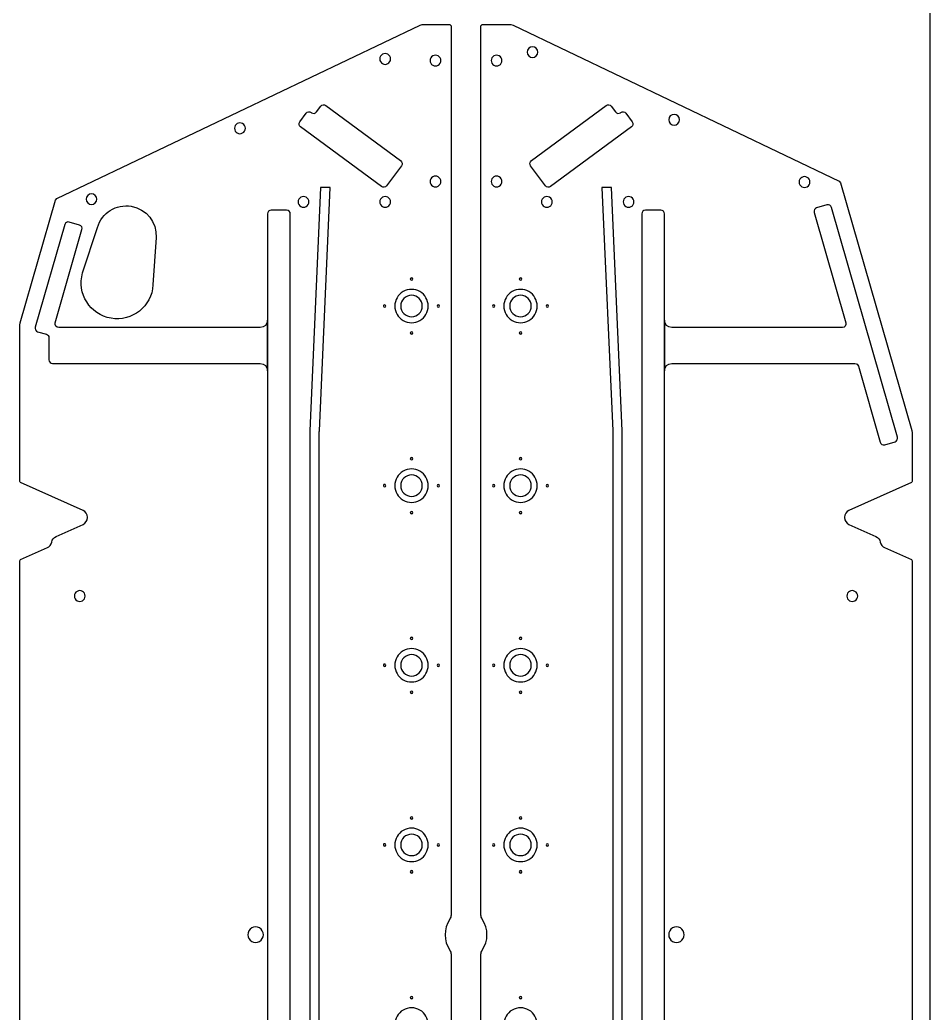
# Model space of a CAD drawing. Extents: x 150 to 6088, y 37 to 2750.
# Drawn here: x 3740 to 4500, y 910 to 1739 of the extents above; entities that cross this region are included whole.
import ezdxf

# ---------------------------------------------------------------- set-up
doc = ezdxf.new("R2010")
doc.units = 0
doc.layers.add('00_Layout', color=7, linetype='CONTINUOUS')

msp = doc.modelspace()

# ---------------------------------------------------------------- linework, layer by layer
at = {"layer": '00_Layout', "color": 7}
for p, q in [((4499.990216, 200.007103), (4499.990216, 2699.994092)), ((3770.892738, 1589.762437), (4074.088704, 1734.573872)), ((4074.088704, 1734.573872), (4075.991054, 1735.005142)), ((4075.991054, 1735.005142), (4098.991233, 1735.005142)), ((4098.991233, 1735.005142), (4099.991356, 1734.005019)), ((4099.991356, 1734.005019), (4099.991356, 991.315501)), ((4124.989664, 1734.005019), (4125.989787, 1735.005142)), ((4124.989664, 991.315501), (4124.989664, 1734.005019)), ((4125.989787, 1735.005142), (4149.990089, 1735.005142)), ((4149.990089, 1735.005142), (4151.892439, 1734.571226)), ((4151.892439, 1734.571226), (4424.087243, 1604.179551)), ((4172.489942, 1712.076982), (4172.489942, 1712.076982)), ((4049.490445, 1706.345696), (4049.490445, 1706.345696)), ((4091.490312, 1705.004023), (4091.490312, 1705.004023)), ((4142.490226, 1705.004023), (4142.490226, 1705.004023)), ((3995.523764, 1667.501719), (4057.893329, 1621.437623)), ((4167.087162, 1621.437649), (4229.456727, 1667.501719)), ((3973.705476, 1653.842026), (3978.992369, 1661.001371)), ((3983.257443, 1661.642217), (3983.487895, 1661.47246)), ((3987.752969, 1662.114629), (3991.258426, 1666.85955)), ((4233.721801, 1666.859577), (4237.227787, 1662.115238)), ((4241.493125, 1661.473863), (4241.723048, 1661.643778)), ((4245.988387, 1661.002932), (4251.275279, 1653.843613)), ((4290.722981, 1655.607587), (4290.722981, 1655.607587)), ((3928.241163, 1648.435621), (3928.241163, 1648.435621)), ((4041.852205, 1599.718606), (3974.346296, 1649.576819)), ((4250.63446, 1649.577587), (4183.128286, 1599.718606)), ((4058.534148, 1617.171094), (4046.117279, 1600.359426)), ((4178.862947, 1600.359452), (4166.446343, 1617.171094)), ((4091.490312, 1604.004238), (4091.490312, 1604.004238)), ((4142.490226, 1604.004238), (4142.490226, 1604.004238)), ((4399.623921, 1603.595141), (4399.623921, 1603.595141)), ((4424.087243, 1604.179551), (4425.267282, 1602.7852)), ((4425.267282, 1602.7852), (4484.713736, 1395.966149)), ((3991.057343, 1599.004312), (3982.029779, 1395.892251)), ((3990.030232, 1395.89241), (3999.058325, 1599.004312)), ((3999.058325, 1599.004312), (3991.057343, 1599.004312)), ((4233.923148, 1599.004312), (4225.922166, 1599.004312)), ((4225.922166, 1599.004312), (4234.949994, 1395.89241)), ((4242.950447, 1395.892251), (4233.923148, 1599.004312)), ((3740.267284, 1485.96662), (3769.715345, 1588.370731)), ((3769.715345, 1588.370731), (3770.892738, 1589.762437)), ((3804.323034, 1589.250892), (3804.323034, 1589.250892)), ((3981.290535, 1587.004267), (3981.290535, 1587.004267)), ((4049.490445, 1587.004267), (4049.490445, 1587.004267)), ((4184.490093, 1587.004267), (4184.490093, 1587.004267)), ((4252.690003, 1587.004267), (4252.690003, 1587.004267)), ((4413.82302, 1584.497689), (4405.22117, 1582.025851)), ((3946.790001, 1576.954144), (3946.790001, 1488.207636)), ((3962.740373, 1580.00428), (3949.839847, 1580.00428)), ((3965.789954, 373.057191), (3965.789954, 1576.954144)), ((4259.190537, 1576.954144), (4259.190537, 373.057165)), ((4275.140379, 1580.00428), (4262.239853, 1580.00428)), ((4278.190489, 1488.207636), (4278.190489, 1576.954144)), ((4403.13176, 1578.252452), (4429.648508, 1485.998794)), ((4472.761475, 1390.489524), (4417.596234, 1582.409523)), ((3777.398828, 1568.052522), (3752.761146, 1482.372925)), ((3789.773628, 1567.666839), (3781.172307, 1570.140476)), ((3769.463991, 1485.998635), (3791.862773, 1563.893334)), ((3792.350135, 1527.638643), (3804.78817, 1565.601136)), ((3853.770906, 1557.226113), (3851.129841, 1517.58717)), ((4067.990336, 1522.504415), (4067.990336, 1522.504415)), ((4158.990136, 1522.504415), (4158.990136, 1522.504415)), ((4045.490483, 1500.004456), (4045.490483, 1500.004456)), ((4075.99026, 1500.004456), (4075.99026, 1500.004456)), ((4075.99026, 1500.004456), (4075.99026, 1500.004456)), ((4080.940339, 1500.004456), (4080.940339, 1500.004456)), ((4090.490189, 1500.004456), (4090.490189, 1500.004456)), ((4136.490018, 1500.004456), (4136.490018, 1500.004456)), ((4166.99006, 1500.004456), (4166.99006, 1500.004456)), ((4166.99006, 1500.004456), (4166.99006, 1500.004456)), ((4171.940139, 1500.004456), (4171.940139, 1500.004456)), ((4181.489989, 1500.004456), (4181.489989, 1500.004456)), ((3739.992117, 1484.003416), (3740.267284, 1485.96662)), ((3946.790001, 1488.207636), (3946.790001, 1445.906145)), ((3946.790266, 1445.906119), (3946.790266, 1488.20679)), ((4278.190225, 1488.20716), (4278.190225, 1445.906463)), ((4278.190489, 1445.906145), (4278.190489, 1488.207636)), ((3739.992117, 1353.548136), (3739.992117, 1484.003416)), ((3754.848969, 1478.59807), (3762.086894, 1476.517709)), ((3940.691104, 1482.106173), (3772.395303, 1482.106173)), ((3940.69084, 1482.106173), (3940.691104, 1482.106173)), ((4067.990336, 1477.504523), (4067.990336, 1477.504523)), ((4158.990136, 1477.504523), (4158.990136, 1477.504523)), ((4426.716931, 1482.106517), (4284.289387, 1482.106517)), ((3764.293779, 1473.586343), (3764.293779, 1455.057057)), ((3767.344418, 1452.006392), (3940.691104, 1452.006392)), ((4284.289387, 1452.007079), (4437.122442, 1452.007079)), ((3946.790001, 1445.906145), (3946.790001, 504.105296)), ((4278.190489, 504.105296), (4278.190489, 1445.906145)), ((4440.054019, 1449.798739), (4458.296736, 1386.332453)), ((3981.990621, 1394.116451), (3981.990621, 555.894857)), ((3989.99081, 555.894884), (3989.99081, 1394.116478)), ((4234.989681, 1394.116478), (4234.989681, 555.894857)), ((4234.989681, 1394.116478), (4234.989681, 1394.116478)), ((4242.98987, 555.894831), (4242.98987, 1394.116451)), ((4484.713736, 1395.966149), (4484.988902, 1394.005591)), ((4484.988902, 1394.005591), (4484.988902, 1353.548136)), ((4462.070215, 1384.24299), (4470.6718, 1386.716098)), ((4067.990336, 1372.50475), (4067.990336, 1372.50475)), ((4158.990136, 1372.50475), (4158.990136, 1372.50475)), ((3792.784315, 1329.394296), (3740.585047, 1352.634955)), ((4484.395973, 1352.634955), (4432.196705, 1329.394296)), ((4045.490483, 1350.004791), (4045.490483, 1350.004791)), ((4075.99026, 1350.004791), (4075.99026, 1350.004791)), ((4075.99026, 1350.004791), (4075.99026, 1350.004791)), ((4080.940339, 1350.004791), (4080.940339, 1350.004791)), ((4090.490189, 1350.004791), (4090.490189, 1350.004791)), ((4136.490018, 1350.004791), (4136.490018, 1350.004791)), ((4166.99006, 1350.004791), (4166.99006, 1350.004791)), ((4166.99006, 1350.004791), (4166.99006, 1350.004791)), ((4171.940139, 1350.004791), (4171.940139, 1350.004791)), ((4181.489989, 1350.004791), (4181.489989, 1350.004791)), ((4067.990336, 1327.504832), (4067.990336, 1327.504832)), ((4158.990136, 1327.504832), (4158.990136, 1327.504832)), ((3796.491649, 1323.359561), (3796.491649, 1323.684627)), ((4428.489371, 1323.684627), (4428.489371, 1323.359561)), ((3770.199796, 1307.59527), (3792.784315, 1317.649891)), ((4432.196705, 1317.649891), (4454.781224, 1307.59527)), ((3740.585047, 1288.284009), (3762.955784, 1298.244942)), ((4462.024971, 1298.244942), (4484.395973, 1288.284009)), ((3739.992117, 662.640507), (3739.992117, 1287.370829)), ((4484.988902, 1287.370829), (4484.988902, 662.641009)), ((3794.490874, 1257.844081), (3794.490874, 1257.844081)), ((4439.489399, 1257.844081), (4439.489399, 1257.844081)), ((4067.990336, 1222.505058), (4067.990336, 1222.505058)), ((4158.990136, 1222.505058), (4158.990136, 1222.505058)), ((4045.490483, 1200.005125), (4045.490483, 1200.005125)), ((4075.99026, 1200.005125), (4075.99026, 1200.005125)), ((4075.99026, 1200.005125), (4075.99026, 1200.005125)), ((4080.940339, 1200.005125), (4080.940339, 1200.005125)), ((4090.490189, 1200.005125), (4090.490189, 1200.005125)), ((4136.490018, 1200.005125), (4136.490018, 1200.005125)), ((4166.99006, 1200.005125), (4166.99006, 1200.005125)), ((4166.99006, 1200.005125), (4166.99006, 1200.005125)), ((4171.940139, 1200.005125), (4171.940139, 1200.005125)), ((4181.489989, 1200.005125), (4181.489989, 1200.005125)), ((4067.990336, 1177.505166), (4067.990336, 1177.505166)), ((4158.990136, 1177.505166), (4158.990136, 1177.505166)), ((4067.990336, 1072.505393), (4067.990336, 1072.505393)), ((4158.990136, 1072.505393), (4158.990136, 1072.505393)), ((4045.490483, 1050.005434), (4045.490483, 1050.005434)), ((4075.99026, 1050.005434), (4075.99026, 1050.005434)), ((4075.99026, 1050.005434), (4075.99026, 1050.005434)), ((4080.940339, 1050.005434), (4080.940339, 1050.005434)), ((4090.490189, 1050.005434), (4090.490189, 1050.005434)), ((4136.490018, 1050.005434), (4136.490018, 1050.005434)), ((4166.99006, 1050.005434), (4166.99006, 1050.005434)), ((4166.99006, 1050.005434), (4166.99006, 1050.005434)), ((4171.940139, 1050.005434), (4171.940139, 1050.005434)), ((4181.489989, 1050.005434), (4181.489989, 1050.005434)), ((4067.990336, 1027.505501), (4067.990336, 1027.505501)), ((4158.990136, 1027.505501), (4158.990136, 1027.505501)), ((3943.29063, 975.005615), (3943.29063, 975.005615)), ((4294.68987, 975.005615), (4294.68987, 975.005615)), ((4099.991356, 958.695834), (4099.991356, 216.006422)), ((4124.989664, 216.006422), (4124.989664, 958.695834)), ((4067.990336, 922.505728), (4067.990336, 922.505728)), ((4158.990136, 922.505728), (4158.990136, 922.505728))]:
    msp.add_line(p, q, dxfattribs=at)
for points in [[(4042.740409, 1710.242831), (4041.348097, 1709.438979), (4040.490398, 1707.9534), (4040.490398, 1706.345696)], [(4047.240433, 1710.242831), (4045.848121, 1711.046683), (4044.132722, 1711.046683), (4042.740409, 1710.242831)], [(4049.490445, 1706.345696), (4049.490445, 1707.9534), (4048.632745, 1709.438979), (4047.240433, 1710.242831)], [(4084.740277, 1708.901159), (4083.347964, 1708.097307), (4082.490265, 1706.611727), (4082.490265, 1705.004023)], [(4089.2403, 1708.901159), (4087.847988, 1709.70501), (4086.132589, 1709.70501), (4084.740277, 1708.901159)], [(4091.490312, 1705.004023), (4091.490312, 1706.611727), (4090.632612, 1708.097307), (4089.2403, 1708.901159)], [(4135.740191, 1708.901159), (4134.347879, 1708.097307), (4133.490179, 1706.611727), (4133.490179, 1705.004023)], [(4140.240214, 1708.901159), (4138.847902, 1709.70501), (4137.132503, 1709.70501), (4135.740191, 1708.901159)], [(4142.490226, 1705.004023), (4142.490226, 1706.611727), (4141.632526, 1708.097307), (4140.240214, 1708.901159)], [(4167.990051, 1716.546117), (4165.516815, 1716.546117), (4163.507122, 1714.55016), (4163.49016, 1712.076982)], [(4163.49016, 1712.076982), (4163.507122, 1709.603804), (4165.516815, 1707.607847), (4167.990051, 1707.607847)], [(4172.489942, 1712.076982), (4172.47298, 1714.55016), (4170.463287, 1716.546117), (4167.990051, 1716.546117)], [(4167.990051, 1707.607847), (4170.463287, 1707.607847), (4172.47298, 1709.603804), (4172.489942, 1712.076982)], [(4040.490398, 1706.345696), (4040.490398, 1704.737992), (4041.348097, 1703.252413), (4042.740409, 1702.448561)], [(4042.740409, 1702.448561), (4044.132722, 1701.644709), (4045.848121, 1701.644709), (4047.240433, 1702.448561)], [(4047.240433, 1702.448561), (4048.632745, 1703.252413), (4049.490445, 1704.737992), (4049.490445, 1706.345696)], [(4082.490265, 1705.004023), (4082.490265, 1703.39632), (4083.347964, 1701.91074), (4084.740277, 1701.106888)], [(4084.740277, 1701.106888), (4086.132589, 1700.303036), (4087.847988, 1700.303036), (4089.2403, 1701.106888)], [(4089.2403, 1701.106888), (4090.632612, 1701.91074), (4091.490312, 1703.39632), (4091.490312, 1705.004023)], [(4133.490179, 1705.004023), (4133.490179, 1703.39632), (4134.347879, 1701.91074), (4135.740191, 1701.106888)], [(4135.740191, 1701.106888), (4137.132503, 1700.303036), (4138.847902, 1700.303036), (4140.240214, 1701.106888)], [(4140.240214, 1701.106888), (4141.632526, 1701.91074), (4142.490226, 1703.39632), (4142.490226, 1705.004023)], [(3991.258426, 1666.85955), (3992.259342, 1668.214876), (3994.1691, 1668.502054), (3995.523764, 1667.501719)], [(4229.456727, 1667.501719), (4230.81139, 1668.502054), (4232.721149, 1668.214876), (4233.721801, 1666.859577)], [(3978.992369, 1661.001371), (3979.993021, 1662.356352), (3981.902779, 1662.64353), (3983.257443, 1661.642217)], [(3983.487895, 1661.47246), (3984.843087, 1660.471914), (3986.752581, 1660.759066), (3987.752969, 1662.114629)], [(4237.227787, 1662.115238), (4238.228439, 1660.760283), (4240.138197, 1660.473105), (4241.493125, 1661.473863)], [(4241.723048, 1661.643778), (4243.077976, 1662.645091), (4244.987735, 1662.357913), (4245.988387, 1661.002932)], [(4286.222957, 1660.107609), (4283.737664, 1660.107609), (4281.722935, 1658.092881), (4281.722934, 1655.607587)], [(4290.722981, 1655.607587), (4290.72298, 1658.092881), (4288.708251, 1660.107609), (4286.222957, 1660.107609)], [(3921.491127, 1652.332756), (3920.098815, 1651.528904), (3919.241115, 1650.043325), (3919.241115, 1648.435621)], [(3925.991151, 1652.332756), (3924.598839, 1653.136608), (3922.883439, 1653.136608), (3921.491127, 1652.332756)], [(3928.241163, 1648.435621), (3928.241163, 1650.043325), (3927.383463, 1651.528904), (3925.991151, 1652.332756)], [(3974.346296, 1649.576819), (3972.991103, 1650.577683), (3972.70403, 1652.487389), (3973.705476, 1653.842026)], [(4251.275279, 1653.843613), (4252.276725, 1652.48895), (4251.989388, 1650.579244), (4250.63446, 1649.577587)], [(4281.722934, 1655.607587), (4281.722935, 1653.122292), (4283.737664, 1651.107564), (4286.222957, 1651.107564)], [(4286.222957, 1651.107564), (4288.708251, 1651.107564), (4290.72298, 1653.122292), (4290.722981, 1655.607587)], [(3919.241115, 1648.435621), (3919.241115, 1646.827917), (3920.098815, 1645.342338), (3921.491127, 1644.538486)], [(3921.491127, 1644.538486), (3922.883439, 1643.734634), (3924.598839, 1643.734634), (3925.991151, 1644.538486)], [(3925.991151, 1644.538486), (3927.383463, 1645.342338), (3928.241163, 1646.827917), (3928.241163, 1648.435621)], [(4057.893329, 1621.437623), (4059.247992, 1620.436257), (4059.535329, 1618.526551), (4058.534148, 1617.171094)], [(4166.446343, 1617.171094), (4165.445162, 1618.526551), (4165.732234, 1620.436257), (4167.087162, 1621.437649)], [(4084.740277, 1607.901374), (4083.347964, 1607.097522), (4082.490265, 1605.611942), (4082.490265, 1604.004238)], [(4082.490265, 1604.004238), (4082.490265, 1602.396535), (4083.347964, 1600.910955), (4084.740277, 1600.107103)], [(4089.2403, 1607.901374), (4087.847988, 1608.705226), (4086.132589, 1608.705226), (4084.740277, 1607.901374)], [(4091.490312, 1604.004238), (4091.490312, 1605.611942), (4090.632612, 1607.097522), (4089.2403, 1607.901374)], [(4089.2403, 1600.107103), (4090.632612, 1600.910955), (4091.490312, 1602.396535), (4091.490312, 1604.004238)], [(4135.740191, 1607.901374), (4134.347879, 1607.097522), (4133.490179, 1605.611942), (4133.490179, 1604.004238)], [(4133.490179, 1604.004238), (4133.490179, 1602.396535), (4134.347879, 1600.910955), (4135.740191, 1600.107103)], [(4140.240214, 1607.901374), (4138.847902, 1608.705226), (4137.132503, 1608.705226), (4135.740191, 1607.901374)], [(4142.490226, 1604.004238), (4142.490226, 1605.611942), (4141.632526, 1607.097522), (4140.240214, 1607.901374)], [(4140.240214, 1600.107103), (4141.632526, 1600.910955), (4142.490226, 1602.396535), (4142.490226, 1604.004238)], [(4392.873886, 1607.492276), (4391.481574, 1606.688424), (4390.623874, 1605.202844), (4390.623874, 1603.595141)], [(4390.623874, 1603.595141), (4390.623874, 1601.987437), (4391.481574, 1600.501857), (4392.873886, 1599.698005)], [(4397.37391, 1607.492276), (4395.981597, 1608.296128), (4394.266198, 1608.296128), (4392.873886, 1607.492276)], [(4399.623921, 1603.595141), (4399.623921, 1605.202844), (4398.766222, 1606.688424), (4397.37391, 1607.492276)], [(4397.37391, 1599.698005), (4398.766222, 1600.501857), (4399.623921, 1601.987437), (4399.623921, 1603.595141)], [(3799.823143, 1593.720027), (3797.349907, 1593.720027), (3795.340214, 1591.72407), (3795.323251, 1589.250892)], [(3804.323034, 1589.250892), (3804.306072, 1591.72407), (3802.296378, 1593.720027), (3799.823143, 1593.720027)], [(4046.117279, 1600.359426), (4045.117156, 1599.004947), (4043.207398, 1598.717769), (4041.852205, 1599.718606)], [(4084.740277, 1600.107103), (4086.132589, 1599.303251), (4087.847988, 1599.303251), (4089.2403, 1600.107103)], [(4135.740191, 1600.107103), (4137.132503, 1599.303251), (4138.847902, 1599.303251), (4140.240214, 1600.107103)], [(4183.128286, 1599.718606), (4181.773093, 1598.717769), (4179.863334, 1599.004947), (4178.862947, 1600.359452)], [(4392.873886, 1599.698005), (4394.266198, 1598.894154), (4395.981597, 1598.894154), (4397.37391, 1599.698005)], [(3795.323251, 1589.250892), (3795.340214, 1586.777714), (3797.349907, 1584.781757), (3799.823143, 1584.781757)], [(3799.823143, 1584.781757), (3802.296378, 1584.781757), (3804.306072, 1586.777714), (3804.323034, 1589.250892)], [(3804.78817, 1565.601136), (3808.308444, 1577.844227), (3820.471313, 1585.481937), (3833.027882, 1583.334795)], [(3974.540499, 1590.901402), (3973.148187, 1590.09755), (3972.290488, 1588.611971), (3972.290488, 1587.004267)], [(3972.290488, 1587.004267), (3972.290488, 1585.396563), (3973.148187, 1583.910984), (3974.540499, 1583.107132)], [(3979.040523, 1590.901402), (3977.648211, 1591.705254), (3975.932812, 1591.705254), (3974.540499, 1590.901402)], [(3981.290535, 1587.004267), (3981.290535, 1588.611971), (3980.432835, 1590.09755), (3979.040523, 1590.901402)], [(3979.040523, 1583.107132), (3980.432835, 1583.910984), (3981.290535, 1585.396563), (3981.290535, 1587.004267)], [(4042.740409, 1590.901402), (4041.348097, 1590.09755), (4040.490398, 1588.611971), (4040.490398, 1587.004267)], [(4040.490398, 1587.004267), (4040.490398, 1585.396563), (4041.348097, 1583.910984), (4042.740409, 1583.107132)], [(4047.240433, 1590.901402), (4045.848121, 1591.705254), (4044.132722, 1591.705254), (4042.740409, 1590.901402)], [(4049.490445, 1587.004267), (4049.490445, 1588.611971), (4048.632745, 1590.09755), (4047.240433, 1590.901402)], [(4047.240433, 1583.107132), (4048.632745, 1583.910984), (4049.490445, 1585.396563), (4049.490445, 1587.004267)], [(4177.740058, 1590.901402), (4176.347746, 1590.09755), (4175.490046, 1588.611971), (4175.490046, 1587.004267)], [(4175.490046, 1587.004267), (4175.490046, 1585.396563), (4176.347746, 1583.910984), (4177.740058, 1583.107132)], [(4182.240081, 1590.901402), (4180.847769, 1591.705254), (4179.13237, 1591.705254), (4177.740058, 1590.901402)], [(4184.490093, 1587.004267), (4184.490093, 1588.611971), (4183.632393, 1590.09755), (4182.240081, 1590.901402)], [(4182.240081, 1583.107132), (4183.632393, 1583.910984), (4184.490093, 1585.396563), (4184.490093, 1587.004267)], [(4245.939968, 1590.901402), (4244.547656, 1590.09755), (4243.689956, 1588.611971), (4243.689956, 1587.004267)], [(4243.689956, 1587.004267), (4243.689956, 1585.396563), (4244.547656, 1583.910984), (4245.939968, 1583.107132)], [(4250.439991, 1590.901402), (4249.047679, 1591.705254), (4247.33228, 1591.705254), (4245.939968, 1590.901402)], [(4252.690003, 1587.004267), (4252.690003, 1588.611971), (4251.832304, 1590.09755), (4250.439991, 1590.901402)], [(4250.439991, 1583.107132), (4251.832304, 1583.910984), (4252.690003, 1585.396563), (4252.690003, 1587.004267)], [(4417.596234, 1582.409523), (4417.130833, 1584.028293), (4415.441208, 1584.963461), (4413.82302, 1584.497689)], [(3833.027882, 1583.334795), (3845.58445, 1581.187653), (3854.518616, 1569.942383), (3853.770906, 1557.226113)], [(3949.839847, 1580.00428), (3948.155513, 1580.00428), (3946.790001, 1578.638769), (3946.790001, 1576.954144)], [(3965.789954, 1576.954144), (3965.789954, 1578.638742), (3964.424442, 1580.00428), (3962.740373, 1580.00428)], [(3974.540499, 1583.107132), (3975.932812, 1582.30328), (3977.648211, 1582.30328), (3979.040523, 1583.107132)], [(4042.740409, 1583.107132), (4044.132722, 1582.30328), (4045.848121, 1582.30328), (4047.240433, 1583.107132)], [(4177.740058, 1583.107132), (4179.13237, 1582.30328), (4180.847769, 1582.30328), (4182.240081, 1583.107132)], [(4245.939968, 1583.107132), (4247.33228, 1582.30328), (4249.047679, 1582.30328), (4250.439991, 1583.107132)], [(4262.239853, 1580.00428), (4260.556049, 1580.00428), (4259.190537, 1578.638769), (4259.190537, 1576.954144)], [(4278.190489, 1576.954144), (4278.190489, 1578.638769), (4276.824978, 1580.00428), (4275.140379, 1580.00428)], [(4405.22117, 1582.025851), (4403.601659, 1581.560371), (4402.666623, 1579.870746), (4403.13176, 1578.252452)], [(3781.172307, 1570.140476), (3779.553854, 1570.605745), (3777.863964, 1569.670789), (3777.398828, 1568.052522)], [(3791.862773, 1563.893334), (3792.327645, 1565.511628), (3791.392875, 1567.201306), (3789.773628, 1567.666839)], [(3816.124748, 1489.777459), (3798.500626, 1492.791242), (3787.408523, 1510.455131), (3792.350135, 1527.638643)], [(4066.990345, 1523.499275), (4066.440066, 1523.499275), (4065.993185, 1523.054686), (4065.990355, 1522.504415)], [(4065.990355, 1522.504415), (4065.993185, 1521.954143), (4066.440066, 1521.509554), (4066.990345, 1521.509554)], [(4067.990336, 1522.504415), (4067.987505, 1523.054686), (4067.540624, 1523.499275), (4066.990345, 1523.499275)], [(4066.990345, 1521.509554), (4067.540624, 1521.509554), (4067.987505, 1521.954143), (4067.990336, 1522.504415)], [(4157.990145, 1523.499275), (4157.439866, 1523.499275), (4156.992985, 1523.054686), (4156.990155, 1522.504415)], [(4156.990155, 1522.504415), (4156.992985, 1521.954143), (4157.439866, 1521.509554), (4157.990145, 1521.509554)], [(4158.990136, 1522.504415), (4158.987306, 1523.054686), (4158.540425, 1523.499275), (4157.990145, 1523.499275)], [(4157.990145, 1521.509554), (4158.540425, 1521.509554), (4158.987306, 1521.954143), (4158.990136, 1522.504415)], [(3851.129841, 1517.58717), (3850.080241, 1499.738153), (3833.749135, 1486.763676), (3816.124748, 1489.777459)], [(4060.015349, 1512.085506), (4055.699205, 1509.593579), (4053.040352, 1504.988309), (4053.040352, 1500.004456)], [(4073.965342, 1512.085506), (4069.649199, 1514.577432), (4064.331492, 1514.577432), (4060.015349, 1512.085506)], [(4080.940339, 1500.004456), (4080.940339, 1504.988309), (4078.281485, 1509.593579), (4073.965342, 1512.085506)], [(4151.015149, 1512.085506), (4146.699006, 1509.593579), (4144.040152, 1504.988309), (4144.040152, 1500.004456)], [(4164.965142, 1512.085506), (4160.648999, 1514.577432), (4155.331292, 1514.577432), (4151.015149, 1512.085506)], [(4171.940139, 1500.004456), (4171.940139, 1504.988309), (4169.281285, 1509.593579), (4164.965142, 1512.085506)], [(4066.990345, 1508.969932), (4062.033263, 1508.969932), (4058.009436, 1504.961502), (4057.990431, 1500.004456)], [(4066.990345, 1508.969932), (4062.033263, 1508.969932), (4058.009436, 1504.961502), (4057.990431, 1500.004456)], [(4075.99026, 1500.004456), (4075.971255, 1504.961502), (4071.947428, 1508.969932), (4066.990345, 1508.969932)], [(4075.99026, 1500.004456), (4075.971255, 1504.961502), (4071.947428, 1508.969932), (4066.990345, 1508.969932)], [(4157.990145, 1508.969932), (4153.033063, 1508.969932), (4149.009236, 1504.961502), (4148.990231, 1500.004456)], [(4157.990145, 1508.969932), (4153.033063, 1508.969932), (4149.009236, 1504.961502), (4148.990231, 1500.004456)], [(4166.99006, 1500.004456), (4166.971055, 1504.961502), (4162.947228, 1508.969932), (4157.990145, 1508.969932)], [(4166.99006, 1500.004456), (4166.971055, 1504.961502), (4162.947228, 1508.969932), (4157.990145, 1508.969932)], [(4043.990298, 1500.870587), (4043.680859, 1500.691933), (4043.490237, 1500.361765), (4043.490237, 1500.004456)], [(4043.490237, 1500.004456), (4043.490237, 1499.452103), (4043.938008, 1499.004333), (4044.49036, 1499.004333)], [(4044.990421, 1500.870587), (4044.680982, 1501.049242), (4044.299738, 1501.049242), (4043.990298, 1500.870587)], [(4044.49036, 1499.004333), (4045.042712, 1499.004333), (4045.490482, 1499.452103), (4045.490483, 1500.004456)], [(4045.490483, 1500.004456), (4045.490483, 1500.361765), (4045.29986, 1500.691933), (4044.990421, 1500.870587)], [(4053.040352, 1500.004456), (4053.040352, 1495.020602), (4055.699205, 1490.415332), (4060.015349, 1487.923405)], [(4057.990431, 1500.004456), (4058.009436, 1495.047409), (4062.033263, 1491.038979), (4066.990345, 1491.038979)], [(4057.990431, 1500.004456), (4058.009436, 1495.047409), (4062.033263, 1491.038979), (4066.990345, 1491.038979)], [(4066.990345, 1491.038979), (4071.947428, 1491.038979), (4075.971255, 1495.047409), (4075.99026, 1500.004456)], [(4066.990345, 1491.038979), (4071.947428, 1491.038979), (4075.971255, 1495.047409), (4075.99026, 1500.004456)], [(4073.965342, 1487.923405), (4078.281485, 1490.415332), (4080.940339, 1495.020602), (4080.940339, 1500.004456)], [(4089.490199, 1501.000632), (4088.939407, 1501.000632), (4088.492313, 1500.555243), (4088.490208, 1500.004456)], [(4088.490208, 1500.004456), (4088.492313, 1499.453668), (4088.939407, 1499.008279), (4089.490199, 1499.008279)], [(4090.490189, 1500.004456), (4090.488084, 1500.555243), (4090.04099, 1501.000632), (4089.490199, 1501.000632)], [(4089.490199, 1499.008279), (4090.04099, 1499.008279), (4090.488084, 1499.453668), (4090.490189, 1500.004456)], [(4135.490028, 1500.999316), (4134.939749, 1500.999316), (4134.492868, 1500.554727), (4134.490037, 1500.004456)], [(4134.490037, 1500.004456), (4134.492868, 1499.454184), (4134.939749, 1499.009595), (4135.490028, 1499.009595)], [(4136.490018, 1500.004456), (4136.487188, 1500.554727), (4136.040307, 1500.999316), (4135.490028, 1500.999316)], [(4135.490028, 1499.009595), (4136.040307, 1499.009595), (4136.487188, 1499.454184), (4136.490018, 1500.004456)], [(4144.040152, 1500.004456), (4144.040152, 1495.020602), (4146.699006, 1490.415332), (4151.015149, 1487.923405)], [(4148.990231, 1500.004456), (4149.009236, 1495.047409), (4153.033063, 1491.038979), (4157.990145, 1491.038979)], [(4148.990231, 1500.004456), (4149.009236, 1495.047409), (4153.033063, 1491.038979), (4157.990145, 1491.038979)], [(4157.990145, 1491.038979), (4162.947228, 1491.038979), (4166.971055, 1495.047409), (4166.99006, 1500.004456)], [(4157.990145, 1491.038979), (4162.947228, 1491.038979), (4166.971055, 1495.047409), (4166.99006, 1500.004456)], [(4164.965142, 1487.923405), (4169.281285, 1490.415332), (4171.940139, 1495.020602), (4171.940139, 1500.004456)], [(4180.489999, 1501.000632), (4179.939207, 1501.000632), (4179.492113, 1500.555243), (4179.490008, 1500.004456)], [(4179.490008, 1500.004456), (4179.492113, 1499.453668), (4179.939207, 1499.008279), (4180.489999, 1499.008279)], [(4181.489989, 1500.004456), (4181.487884, 1500.555243), (4181.04079, 1501.000632), (4180.489999, 1501.000632)], [(4180.489999, 1499.008279), (4181.04079, 1499.008279), (4181.487884, 1499.453668), (4181.489989, 1500.004456)], [(3772.395303, 1482.106173), (3770.366483, 1482.106252), (3768.903075, 1484.049665), (3769.463991, 1485.998635)], [(3946.790266, 1488.20679), (3946.790266, 1484.837064), (3944.059507, 1482.106014), (3940.69084, 1482.106173)], [(4060.015349, 1487.923405), (4064.331492, 1485.431479), (4069.649199, 1485.431479), (4073.965342, 1487.923405)], [(4151.015149, 1487.923405), (4155.331292, 1485.431479), (4160.648999, 1485.431479), (4164.965142, 1487.923405)], [(4284.289387, 1482.106517), (4280.920984, 1482.106676), (4278.18996, 1484.837725), (4278.190225, 1488.20716)], [(4429.648508, 1485.998794), (4430.208894, 1484.049798), (4428.745752, 1482.106676), (4426.716931, 1482.106517)], [(3752.761146, 1482.372925), (3752.295745, 1480.753732), (3753.230516, 1479.064), (3754.848969, 1478.59807)], [(3762.086894, 1476.517709), (3763.393404, 1476.141631), (3764.293779, 1474.946061), (3764.293779, 1473.586343)], [(4066.990345, 1478.499383), (4066.440066, 1478.499383), (4065.993185, 1478.054795), (4065.990355, 1477.504523)], [(4065.990355, 1477.504523), (4065.993185, 1476.954251), (4066.440066, 1476.509663), (4066.990345, 1476.509663)], [(4067.990336, 1477.504523), (4067.987505, 1478.054795), (4067.540624, 1478.499383), (4066.990345, 1478.499383)], [(4066.990345, 1476.509663), (4067.540624, 1476.509663), (4067.987505, 1476.954251), (4067.990336, 1477.504523)], [(4157.990145, 1478.499383), (4157.439866, 1478.499383), (4156.992985, 1478.054795), (4156.990155, 1477.504523)], [(4156.990155, 1477.504523), (4156.992985, 1476.954251), (4157.439866, 1476.509663), (4157.990145, 1476.509663)], [(4158.990136, 1477.504523), (4158.987306, 1478.054795), (4158.540425, 1478.499383), (4157.990145, 1478.499383)], [(4157.990145, 1476.509663), (4158.540425, 1476.509663), (4158.987306, 1476.954251), (4158.990136, 1477.504523)], [(3764.293779, 1455.057057), (3764.293779, 1453.371877), (3765.659291, 1452.006339), (3767.344418, 1452.006392)], [(3940.691104, 1452.006392), (3944.059507, 1452.006392), (3946.790531, 1449.274971), (3946.790266, 1445.906119)], [(4278.190225, 1445.906463), (4278.190225, 1449.275686), (4280.920984, 1452.006736), (4284.289387, 1452.007079)], [(4437.122442, 1452.007079), (4438.482397, 1452.007079), (4439.678047, 1451.10636), (4440.054019, 1449.798739)], [(3982.029779, 1395.892251), (3982.003321, 1395.300724), (3981.990621, 1394.708482), (3981.990621, 1394.116451)], [(3989.99081, 1394.116478), (3989.99081, 1394.708614), (3990.004039, 1395.300935), (3990.030232, 1395.89241)], [(4234.949994, 1395.89241), (4234.976717, 1395.300935), (4234.989946, 1394.708614), (4234.989681, 1394.116478)], [(4242.98987, 1394.116451), (4242.98987, 1394.708482), (4242.976641, 1395.300724), (4242.950447, 1395.892251)], [(4458.296736, 1386.332453), (4458.761872, 1384.713286), (4460.451497, 1383.778118), (4462.070215, 1384.24299)], [(4470.6718, 1386.716098), (4472.291047, 1387.181208), (4473.226082, 1388.870834), (4472.761475, 1390.489524)], [(4066.990345, 1373.49961), (4066.440066, 1373.49961), (4065.993185, 1373.055021), (4065.990355, 1372.50475)], [(4065.990355, 1372.50475), (4065.993185, 1371.954478), (4066.440066, 1371.509889), (4066.990345, 1371.509889)], [(4067.990336, 1372.50475), (4067.987505, 1373.055021), (4067.540624, 1373.49961), (4066.990345, 1373.49961)], [(4066.990345, 1371.509889), (4067.540624, 1371.509889), (4067.987505, 1371.954478), (4067.990336, 1372.50475)], [(4157.990145, 1373.49961), (4157.439866, 1373.49961), (4156.992985, 1373.055021), (4156.990155, 1372.50475)], [(4156.990155, 1372.50475), (4156.992985, 1371.954478), (4157.439866, 1371.509889), (4157.990145, 1371.509889)], [(4158.990136, 1372.50475), (4158.987306, 1373.055021), (4158.540425, 1373.49961), (4157.990145, 1373.49961)], [(4157.990145, 1371.509889), (4158.540425, 1371.509889), (4158.987306, 1371.954478), (4158.990136, 1372.50475)], [(4060.015349, 1362.085841), (4055.699205, 1359.593914), (4053.040352, 1354.988644), (4053.040352, 1350.004791)], [(4073.965342, 1362.085841), (4069.649199, 1364.577767), (4064.331492, 1364.577767), (4060.015349, 1362.085841)], [(4080.940339, 1350.004791), (4080.940339, 1354.988644), (4078.281485, 1359.593914), (4073.965342, 1362.085841)], [(4151.015149, 1362.085841), (4146.699006, 1359.593914), (4144.040152, 1354.988644), (4144.040152, 1350.004791)], [(4164.965142, 1362.085841), (4160.648999, 1364.577767), (4155.331292, 1364.577767), (4151.015149, 1362.085841)], [(4171.940139, 1350.004791), (4171.940139, 1354.988644), (4169.281285, 1359.593914), (4164.965142, 1362.085841)], [(3740.585047, 1352.634955), (3740.224157, 1352.795107), (3739.991588, 1353.153061), (3739.992117, 1353.548136)], [(4066.990345, 1358.970267), (4062.033263, 1358.970267), (4058.009436, 1354.961837), (4057.990431, 1350.004791)], [(4066.990345, 1358.970267), (4062.033263, 1358.970267), (4058.009436, 1354.961837), (4057.990431, 1350.004791)], [(4075.99026, 1350.004791), (4075.971255, 1354.961837), (4071.947428, 1358.970267), (4066.990345, 1358.970267)], [(4075.99026, 1350.004791), (4075.971255, 1354.961837), (4071.947428, 1358.970267), (4066.990345, 1358.970267)], [(4157.990145, 1358.970267), (4153.033063, 1358.970267), (4149.009236, 1354.961837), (4148.990231, 1350.004791)], [(4157.990145, 1358.970267), (4153.033063, 1358.970267), (4149.009236, 1354.961837), (4148.990231, 1350.004791)], [(4166.99006, 1350.004791), (4166.971055, 1354.961837), (4162.947228, 1358.970267), (4157.990145, 1358.970267)], [(4166.99006, 1350.004791), (4166.971055, 1354.961837), (4162.947228, 1358.970267), (4157.990145, 1358.970267)], [(4484.988902, 1353.548136), (4484.988902, 1353.153061), (4484.756863, 1352.795107), (4484.395973, 1352.634955)], [(4043.990298, 1350.870922), (4043.680859, 1350.692268), (4043.490237, 1350.3621), (4043.490237, 1350.004791)], [(4043.490237, 1350.004791), (4043.490237, 1349.452438), (4043.938008, 1349.004668), (4044.49036, 1349.004668)], [(4044.990421, 1350.870922), (4044.680982, 1351.049577), (4044.299738, 1351.049577), (4043.990298, 1350.870922)], [(4044.49036, 1349.004668), (4045.042712, 1349.004668), (4045.490482, 1349.452438), (4045.490483, 1350.004791)], [(4045.490483, 1350.004791), (4045.490483, 1350.3621), (4045.29986, 1350.692268), (4044.990421, 1350.870922)], [(4053.040352, 1350.004791), (4053.040352, 1345.020937), (4055.699205, 1340.415667), (4060.015349, 1337.92374)], [(4057.990431, 1350.004791), (4058.009436, 1345.047744), (4062.033263, 1341.039314), (4066.990345, 1341.039314)], [(4057.990431, 1350.004791), (4058.009436, 1345.047744), (4062.033263, 1341.039314), (4066.990345, 1341.039314)], [(4066.990345, 1341.039314), (4071.947428, 1341.039314), (4075.971255, 1345.047744), (4075.99026, 1350.004791)], [(4066.990345, 1341.039314), (4071.947428, 1341.039314), (4075.971255, 1345.047744), (4075.99026, 1350.004791)], [(4073.965342, 1337.92374), (4078.281485, 1340.415667), (4080.940339, 1345.020937), (4080.940339, 1350.004791)], [(4089.490199, 1351.000967), (4088.939407, 1351.000967), (4088.492313, 1350.555578), (4088.490208, 1350.004791)], [(4088.490208, 1350.004791), (4088.492313, 1349.454003), (4088.939407, 1349.008614), (4089.490199, 1349.008614)], [(4090.490189, 1350.004791), (4090.488084, 1350.555578), (4090.04099, 1351.000967), (4089.490199, 1351.000967)], [(4089.490199, 1349.008614), (4090.04099, 1349.008614), (4090.488084, 1349.454003), (4090.490189, 1350.004791)], [(4135.490028, 1350.999651), (4134.939749, 1350.999651), (4134.492868, 1350.555062), (4134.490037, 1350.004791)], [(4134.490037, 1350.004791), (4134.492868, 1349.454519), (4134.939749, 1349.00993), (4135.490028, 1349.00993)], [(4136.490018, 1350.004791), (4136.487188, 1350.555062), (4136.040307, 1350.999651), (4135.490028, 1350.999651)], [(4135.490028, 1349.00993), (4136.040307, 1349.00993), (4136.487188, 1349.454519), (4136.490018, 1350.004791)], [(4144.040152, 1350.004791), (4144.040152, 1345.020937), (4146.699006, 1340.415667), (4151.015149, 1337.92374)], [(4148.990231, 1350.004791), (4149.009236, 1345.047744), (4153.033063, 1341.039314), (4157.990145, 1341.039314)], [(4148.990231, 1350.004791), (4149.009236, 1345.047744), (4153.033063, 1341.039314), (4157.990145, 1341.039314)], [(4157.990145, 1341.039314), (4162.947228, 1341.039314), (4166.971055, 1345.047744), (4166.99006, 1350.004791)], [(4157.990145, 1341.039314), (4162.947228, 1341.039314), (4166.971055, 1345.047744), (4166.99006, 1350.004791)], [(4164.965142, 1337.92374), (4169.281285, 1340.415667), (4171.940139, 1345.020937), (4171.940139, 1350.004791)], [(4180.489999, 1351.000967), (4179.939207, 1351.000967), (4179.492113, 1350.555578), (4179.490008, 1350.004791)], [(4179.490008, 1350.004791), (4179.492113, 1349.454003), (4179.939207, 1349.008614), (4180.489999, 1349.008614)], [(4181.489989, 1350.004791), (4181.487884, 1350.555578), (4181.04079, 1351.000967), (4180.489999, 1351.000967)], [(4180.489999, 1349.008614), (4181.04079, 1349.008614), (4181.487884, 1349.454003), (4181.489989, 1350.004791)], [(4060.015349, 1337.92374), (4064.331492, 1335.431814), (4069.649199, 1335.431814), (4073.965342, 1337.92374)], [(4151.015149, 1337.92374), (4155.331292, 1335.431814), (4160.648999, 1335.431814), (4164.965142, 1337.92374)], [(3796.491649, 1323.684627), (3796.491649, 1326.152919), (3795.03856, 1328.390099), (3792.784315, 1329.394296)], [(4066.990345, 1328.499692), (4066.440066, 1328.499692), (4065.993185, 1328.055103), (4065.990355, 1327.504832)], [(4065.990355, 1327.504832), (4065.993185, 1326.95456), (4066.440066, 1326.509971), (4066.990345, 1326.509971)], [(4067.990336, 1327.504832), (4067.987505, 1328.055103), (4067.540624, 1328.499692), (4066.990345, 1328.499692)], [(4066.990345, 1326.509971), (4067.540624, 1326.509971), (4067.987505, 1326.95456), (4067.990336, 1327.504832)], [(4157.990145, 1328.499692), (4157.439866, 1328.499692), (4156.992985, 1328.055103), (4156.990155, 1327.504832)], [(4156.990155, 1327.504832), (4156.992985, 1326.95456), (4157.439866, 1326.509971), (4157.990145, 1326.509971)], [(4158.990136, 1327.504832), (4158.987306, 1328.055103), (4158.540425, 1328.499692), (4157.990145, 1328.499692)], [(4157.990145, 1326.509971), (4158.540425, 1326.509971), (4158.987306, 1326.95456), (4158.990136, 1327.504832)], [(4432.196705, 1329.394296), (4429.942195, 1328.390099), (4428.489371, 1326.152919), (4428.489371, 1323.684627)], [(3792.784315, 1317.649891), (3795.03856, 1318.654115), (3796.491384, 1320.891321), (3796.491649, 1323.359561)], [(4428.489371, 1323.359561), (4428.489371, 1320.891321), (4429.942195, 1318.654115), (4432.196705, 1317.649891)], [(3762.955784, 1298.244942), (3764.870834, 1299.097216), (3766.23079, 1300.852775), (3766.577658, 1302.919855)], [(3766.577658, 1302.919855), (3766.924526, 1304.986934), (3768.284746, 1306.742493), (3770.199796, 1307.59527)], [(4454.781224, 1307.59527), (4456.696274, 1306.742493), (4458.05623, 1304.986934), (4458.403098, 1302.919855)], [(4458.403098, 1302.919855), (4458.75023, 1300.852775), (4460.110186, 1299.097216), (4462.024971, 1298.244942)], [(3739.992117, 1287.370829), (3739.992117, 1287.765798), (3740.224157, 1288.123752), (3740.585047, 1288.284009)], [(4484.395973, 1288.284009), (4484.756863, 1288.123752), (4484.989432, 1287.765798), (4484.988902, 1287.370829)], [(3787.740839, 1261.741216), (3786.348527, 1260.937364), (3785.490827, 1259.451784), (3785.490827, 1257.844081)], [(3792.240862, 1261.741216), (3790.84855, 1262.545068), (3789.133151, 1262.545068), (3787.740839, 1261.741216)], [(3794.490874, 1257.844081), (3794.490874, 1259.451784), (3793.633174, 1260.937364), (3792.240862, 1261.741216)], [(4432.739364, 1261.741216), (4431.347052, 1260.937364), (4430.489352, 1259.451784), (4430.489352, 1257.844081)], [(4437.239388, 1261.741216), (4435.847075, 1262.545068), (4434.131676, 1262.545068), (4432.739364, 1261.741216)], [(4439.489399, 1257.844081), (4439.489399, 1259.451784), (4438.6317, 1260.937364), (4437.239388, 1261.741216)], [(3785.490827, 1257.844081), (3785.490827, 1256.236377), (3786.348527, 1254.750797), (3787.740839, 1253.946945)], [(3787.740839, 1253.946945), (3789.133151, 1253.143094), (3790.84855, 1253.143094), (3792.240862, 1253.946945)], [(3792.240862, 1253.946945), (3793.633174, 1254.750797), (3794.490874, 1256.236377), (3794.490874, 1257.844081)], [(4430.489352, 1257.844081), (4430.489352, 1256.236377), (4431.347052, 1254.750797), (4432.739364, 1253.946945)], [(4432.739364, 1253.946945), (4434.131676, 1253.143094), (4435.847075, 1253.143094), (4437.239388, 1253.946945)], [(4437.239388, 1253.946945), (4438.6317, 1254.750797), (4439.489399, 1256.236377), (4439.489399, 1257.844081)], [(4066.990345, 1223.499918), (4066.440066, 1223.499918), (4065.993185, 1223.05533), (4065.990355, 1222.505058)], [(4065.990355, 1222.505058), (4065.993185, 1221.954786), (4066.440066, 1221.510198), (4066.990345, 1221.510198)], [(4067.990336, 1222.505058), (4067.987505, 1223.05533), (4067.540624, 1223.499918), (4066.990345, 1223.499918)], [(4066.990345, 1221.510198), (4067.540624, 1221.510198), (4067.987505, 1221.954786), (4067.990336, 1222.505058)], [(4157.990145, 1223.499918), (4157.439866, 1223.499918), (4156.992985, 1223.05533), (4156.990155, 1222.505058)], [(4156.990155, 1222.505058), (4156.992985, 1221.954786), (4157.439866, 1221.510198), (4157.990145, 1221.510198)], [(4158.990136, 1222.505058), (4158.987306, 1223.05533), (4158.540425, 1223.499918), (4157.990145, 1223.499918)], [(4157.990145, 1221.510198), (4158.540425, 1221.510198), (4158.987306, 1221.954786), (4158.990136, 1222.505058)], [(4060.015349, 1212.086176), (4055.699205, 1209.594249), (4053.040352, 1204.988979), (4053.040352, 1200.005125)], [(4073.965342, 1212.086176), (4069.649199, 1214.578102), (4064.331492, 1214.578102), (4060.015349, 1212.086176)], [(4080.940339, 1200.005125), (4080.940339, 1204.988979), (4078.281485, 1209.594249), (4073.965342, 1212.086176)], [(4151.015149, 1212.086176), (4146.699006, 1209.594249), (4144.040152, 1204.988979), (4144.040152, 1200.005125)], [(4164.965142, 1212.086176), (4160.648999, 1214.578102), (4155.331292, 1214.578102), (4151.015149, 1212.086176)], [(4171.940139, 1200.005125), (4171.940139, 1204.988979), (4169.281285, 1209.594249), (4164.965142, 1212.086176)], [(4066.990345, 1208.970602), (4062.033263, 1208.970602), (4058.009436, 1204.962172), (4057.990431, 1200.005125)], [(4066.990345, 1208.970602), (4062.033263, 1208.970602), (4058.009436, 1204.962172), (4057.990431, 1200.005125)], [(4075.99026, 1200.005125), (4075.971255, 1204.962172), (4071.947428, 1208.970602), (4066.990345, 1208.970602)], [(4075.99026, 1200.005125), (4075.971255, 1204.962172), (4071.947428, 1208.970602), (4066.990345, 1208.970602)], [(4157.990145, 1208.970602), (4153.033063, 1208.970602), (4149.009236, 1204.962172), (4148.990231, 1200.005125)], [(4157.990145, 1208.970602), (4153.033063, 1208.970602), (4149.009236, 1204.962172), (4148.990231, 1200.005125)], [(4166.99006, 1200.005125), (4166.971055, 1204.962172), (4162.947228, 1208.970602), (4157.990145, 1208.970602)], [(4166.99006, 1200.005125), (4166.971055, 1204.962172), (4162.947228, 1208.970602), (4157.990145, 1208.970602)], [(4043.990298, 1200.871257), (4043.680859, 1200.692603), (4043.490237, 1200.362435), (4043.490237, 1200.005125)], [(4043.490237, 1200.005125), (4043.490237, 1199.452773), (4043.938008, 1199.005003), (4044.49036, 1199.005003)], [(4044.990421, 1200.871257), (4044.680982, 1201.049912), (4044.299738, 1201.049912), (4043.990298, 1200.871257)], [(4044.49036, 1199.005003), (4045.042712, 1199.005003), (4045.490482, 1199.452773), (4045.490483, 1200.005125)], [(4045.490483, 1200.005125), (4045.490483, 1200.362435), (4045.29986, 1200.692603), (4044.990421, 1200.871257)], [(4053.040352, 1200.005125), (4053.040352, 1195.021272), (4055.699205, 1190.416002), (4060.015349, 1187.924075)], [(4057.990431, 1200.005125), (4058.009436, 1195.048079), (4062.033263, 1191.039649), (4066.990345, 1191.039649)], [(4057.990431, 1200.005125), (4058.009436, 1195.048079), (4062.033263, 1191.039649), (4066.990345, 1191.039649)], [(4066.990345, 1191.039649), (4071.947428, 1191.039649), (4075.971255, 1195.048079), (4075.99026, 1200.005125)], [(4066.990345, 1191.039649), (4071.947428, 1191.039649), (4075.971255, 1195.048079), (4075.99026, 1200.005125)], [(4073.965342, 1187.924075), (4078.281485, 1190.416002), (4080.940339, 1195.021272), (4080.940339, 1200.005125)], [(4089.490199, 1201.001302), (4088.939407, 1201.001302), (4088.492313, 1200.555913), (4088.490208, 1200.005125)], [(4088.490208, 1200.005125), (4088.492313, 1199.454338), (4088.939407, 1199.008949), (4089.490199, 1199.008949)], [(4090.490189, 1200.005125), (4090.488084, 1200.555913), (4090.04099, 1201.001302), (4089.490199, 1201.001302)], [(4089.490199, 1199.008949), (4090.04099, 1199.008949), (4090.488084, 1199.454338), (4090.490189, 1200.005125)], [(4135.490028, 1200.999986), (4134.939749, 1200.999986), (4134.492868, 1200.555397), (4134.490037, 1200.005125)], [(4134.490037, 1200.005125), (4134.492868, 1199.454854), (4134.939749, 1199.010265), (4135.490028, 1199.010265)], [(4136.490018, 1200.005125), (4136.487188, 1200.555397), (4136.040307, 1200.999986), (4135.490028, 1200.999986)], [(4135.490028, 1199.010265), (4136.040307, 1199.010265), (4136.487188, 1199.454854), (4136.490018, 1200.005125)], [(4144.040152, 1200.005125), (4144.040152, 1195.021272), (4146.699006, 1190.416002), (4151.015149, 1187.924075)], [(4148.990231, 1200.005125), (4149.009236, 1195.048079), (4153.033063, 1191.039649), (4157.990145, 1191.039649)], [(4148.990231, 1200.005125), (4149.009236, 1195.048079), (4153.033063, 1191.039649), (4157.990145, 1191.039649)], [(4157.990145, 1191.039649), (4162.947228, 1191.039649), (4166.971055, 1195.048079), (4166.99006, 1200.005125)], [(4157.990145, 1191.039649), (4162.947228, 1191.039649), (4166.971055, 1195.048079), (4166.99006, 1200.005125)], [(4164.965142, 1187.924075), (4169.281285, 1190.416002), (4171.940139, 1195.021272), (4171.940139, 1200.005125)], [(4180.489999, 1201.001302), (4179.939207, 1201.001302), (4179.492113, 1200.555913), (4179.490008, 1200.005125)], [(4179.490008, 1200.005125), (4179.492113, 1199.454338), (4179.939207, 1199.008949), (4180.489999, 1199.008949)], [(4181.489989, 1200.005125), (4181.487884, 1200.555913), (4181.04079, 1201.001302), (4180.489999, 1201.001302)], [(4180.489999, 1199.008949), (4181.04079, 1199.008949), (4181.487884, 1199.454338), (4181.489989, 1200.005125)], [(4060.015349, 1187.924075), (4064.331492, 1185.432149), (4069.649199, 1185.432149), (4073.965342, 1187.924075)], [(4151.015149, 1187.924075), (4155.331292, 1185.432149), (4160.648999, 1185.432149), (4164.965142, 1187.924075)], [(4066.990345, 1178.500027), (4066.440066, 1178.500027), (4065.993185, 1178.055438), (4065.990355, 1177.505166)], [(4067.990336, 1177.505166), (4067.987505, 1178.055438), (4067.540624, 1178.500027), (4066.990345, 1178.500027)], [(4157.990145, 1178.500027), (4157.439866, 1178.500027), (4156.992985, 1178.055438), (4156.990155, 1177.505166)], [(4158.990136, 1177.505166), (4158.987306, 1178.055438), (4158.540425, 1178.500027), (4157.990145, 1178.500027)], [(4065.990355, 1177.505166), (4065.993185, 1176.954895), (4066.440066, 1176.510306), (4066.990345, 1176.510306)], [(4066.990345, 1176.510306), (4067.540624, 1176.510306), (4067.987505, 1176.954895), (4067.990336, 1177.505166)], [(4156.990155, 1177.505166), (4156.992985, 1176.954895), (4157.439866, 1176.510306), (4157.990145, 1176.510306)], [(4157.990145, 1176.510306), (4158.540425, 1176.510306), (4158.987306, 1176.954895), (4158.990136, 1177.505166)], [(4066.990345, 1073.500253), (4066.440066, 1073.500253), (4065.993185, 1073.055665), (4065.990355, 1072.505393)], [(4065.990355, 1072.505393), (4065.993185, 1071.955121), (4066.440066, 1071.510533), (4066.990345, 1071.510533)], [(4067.990336, 1072.505393), (4067.987505, 1073.055665), (4067.540624, 1073.500253), (4066.990345, 1073.500253)], [(4066.990345, 1071.510533), (4067.540624, 1071.510533), (4067.987505, 1071.955121), (4067.990336, 1072.505393)], [(4157.990145, 1073.500253), (4157.439866, 1073.500253), (4156.992985, 1073.055665), (4156.990155, 1072.505393)], [(4156.990155, 1072.505393), (4156.992985, 1071.955121), (4157.439866, 1071.510533), (4157.990145, 1071.510533)], [(4158.990136, 1072.505393), (4158.987306, 1073.055665), (4158.540425, 1073.500253), (4157.990145, 1073.500253)], [(4157.990145, 1071.510533), (4158.540425, 1071.510533), (4158.987306, 1071.955121), (4158.990136, 1072.505393)], [(4060.015349, 1062.086484), (4055.699205, 1059.594558), (4053.040352, 1054.989287), (4053.040352, 1050.005434)], [(4073.965342, 1062.086484), (4069.649199, 1064.578411), (4064.331492, 1064.578411), (4060.015349, 1062.086484)], [(4080.940339, 1050.005434), (4080.940339, 1054.989287), (4078.281485, 1059.594558), (4073.965342, 1062.086484)], [(4151.015149, 1062.086484), (4146.699006, 1059.594558), (4144.040152, 1054.989287), (4144.040152, 1050.005434)], [(4164.965142, 1062.086484), (4160.648999, 1064.578411), (4155.331292, 1064.578411), (4151.015149, 1062.086484)], [(4171.940139, 1050.005434), (4171.940139, 1054.989287), (4169.281285, 1059.594558), (4164.965142, 1062.086484)], [(4066.990345, 1058.970911), (4062.033263, 1058.970911), (4058.009436, 1054.962481), (4057.990431, 1050.005434)], [(4066.990345, 1058.970911), (4062.033263, 1058.970911), (4058.009436, 1054.962481), (4057.990431, 1050.005434)], [(4075.99026, 1050.005434), (4075.971255, 1054.962481), (4071.947428, 1058.970911), (4066.990345, 1058.970911)], [(4075.99026, 1050.005434), (4075.971255, 1054.962481), (4071.947428, 1058.970911), (4066.990345, 1058.970911)], [(4157.990145, 1058.970911), (4153.033063, 1058.970911), (4149.009236, 1054.962481), (4148.990231, 1050.005434)], [(4157.990145, 1058.970911), (4153.033063, 1058.970911), (4149.009236, 1054.962481), (4148.990231, 1050.005434)], [(4166.99006, 1050.005434), (4166.971055, 1054.962481), (4162.947228, 1058.970911), (4157.990145, 1058.970911)], [(4166.99006, 1050.005434), (4166.971055, 1054.962481), (4162.947228, 1058.970911), (4157.990145, 1058.970911)], [(4043.990298, 1050.871566), (4043.680859, 1050.692911), (4043.490237, 1050.362744), (4043.490237, 1050.005434)], [(4043.490237, 1050.005434), (4043.490237, 1049.453082), (4043.938008, 1049.005312), (4044.49036, 1049.005312)], [(4044.990421, 1050.871566), (4044.680982, 1051.050221), (4044.299738, 1051.050221), (4043.990298, 1050.871566)], [(4044.49036, 1049.005312), (4045.042712, 1049.005312), (4045.490482, 1049.453082), (4045.490483, 1050.005434)], [(4045.490483, 1050.005434), (4045.490483, 1050.362744), (4045.29986, 1050.692911), (4044.990421, 1050.871566)], [(4053.040352, 1050.005434), (4053.040352, 1045.021581), (4055.699205, 1040.41631), (4060.015349, 1037.924384)], [(4057.990431, 1050.005434), (4058.009436, 1045.048387), (4062.033263, 1041.039957), (4066.990345, 1041.039957)], [(4057.990431, 1050.005434), (4058.009436, 1045.048387), (4062.033263, 1041.039957), (4066.990345, 1041.039957)], [(4066.990345, 1041.039957), (4071.947428, 1041.039957), (4075.971255, 1045.048387), (4075.99026, 1050.005434)], [(4066.990345, 1041.039957), (4071.947428, 1041.039957), (4075.971255, 1045.048387), (4075.99026, 1050.005434)], [(4073.965342, 1037.924384), (4078.281485, 1040.41631), (4080.940339, 1045.021581), (4080.940339, 1050.005434)], [(4089.490199, 1051.00161), (4088.939407, 1051.00161), (4088.492313, 1050.556222), (4088.490208, 1050.005434)], [(4088.490208, 1050.005434), (4088.492313, 1049.454646), (4088.939407, 1049.009258), (4089.490199, 1049.009258)], [(4090.490189, 1050.005434), (4090.488084, 1050.556222), (4090.04099, 1051.00161), (4089.490199, 1051.00161)], [(4089.490199, 1049.009258), (4090.04099, 1049.009258), (4090.488084, 1049.454646), (4090.490189, 1050.005434)], [(4135.490028, 1051.000294), (4134.939749, 1051.000294), (4134.492868, 1050.555706), (4134.490037, 1050.005434)], [(4134.490037, 1050.005434), (4134.492868, 1049.455162), (4134.939749, 1049.010574), (4135.490028, 1049.010574)], [(4136.490018, 1050.005434), (4136.487188, 1050.555706), (4136.040307, 1051.000294), (4135.490028, 1051.000294)], [(4135.490028, 1049.010574), (4136.040307, 1049.010574), (4136.487188, 1049.455162), (4136.490018, 1050.005434)], [(4144.040152, 1050.005434), (4144.040152, 1045.021581), (4146.699006, 1040.41631), (4151.015149, 1037.924384)], [(4148.990231, 1050.005434), (4149.009236, 1045.048387), (4153.033063, 1041.039957), (4157.990145, 1041.039957)], [(4148.990231, 1050.005434), (4149.009236, 1045.048387), (4153.033063, 1041.039957), (4157.990145, 1041.039957)], [(4157.990145, 1041.039957), (4162.947228, 1041.039957), (4166.971055, 1045.048387), (4166.99006, 1050.005434)], [(4157.990145, 1041.039957), (4162.947228, 1041.039957), (4166.971055, 1045.048387), (4166.99006, 1050.005434)], [(4164.965142, 1037.924384), (4169.281285, 1040.41631), (4171.940139, 1045.021581), (4171.940139, 1050.005434)], [(4180.489999, 1051.00161), (4179.939207, 1051.00161), (4179.492113, 1050.556222), (4179.490008, 1050.005434)], [(4179.490008, 1050.005434), (4179.492113, 1049.454646), (4179.939207, 1049.009258), (4180.489999, 1049.009258)], [(4181.489989, 1050.005434), (4181.487884, 1050.556222), (4181.04079, 1051.00161), (4180.489999, 1051.00161)], [(4180.489999, 1049.009258), (4181.04079, 1049.009258), (4181.487884, 1049.454646), (4181.489989, 1050.005434)], [(4060.015349, 1037.924384), (4064.331492, 1035.432457), (4069.649199, 1035.432457), (4073.965342, 1037.924384)], [(4151.015149, 1037.924384), (4155.331292, 1035.432457), (4160.648999, 1035.432457), (4164.965142, 1037.924384)], [(4066.990345, 1028.500362), (4066.440066, 1028.500362), (4065.993185, 1028.055773), (4065.990355, 1027.505501)], [(4065.990355, 1027.505501), (4065.993185, 1026.95523), (4066.440066, 1026.510641), (4066.990345, 1026.510641)], [(4067.990336, 1027.505501), (4067.987505, 1028.055773), (4067.540624, 1028.500362), (4066.990345, 1028.500362)], [(4066.990345, 1026.510641), (4067.540624, 1026.510641), (4067.987505, 1026.95523), (4067.990336, 1027.505501)], [(4157.990145, 1028.500362), (4157.439866, 1028.500362), (4156.992985, 1028.055773), (4156.990155, 1027.505501)], [(4156.990155, 1027.505501), (4156.992985, 1026.95523), (4157.439866, 1026.510641), (4157.990145, 1026.510641)], [(4158.990136, 1027.505501), (4158.987306, 1028.055773), (4158.540425, 1028.500362), (4157.990145, 1028.500362)], [(4157.990145, 1026.510641), (4158.540425, 1026.510641), (4158.987306, 1026.95523), (4158.990136, 1027.505501)], [(4098.94255, 987.896245), (4093.673384, 980.110157), (4093.673384, 969.901046), (4098.94255, 962.114958)], [(4099.991356, 991.315501), (4099.991356, 990.096357), (4099.625703, 988.905576), (4098.94255, 987.896245)], [(4126.038206, 987.896245), (4125.355317, 988.905576), (4124.990193, 990.096357), (4124.989664, 991.315501)], [(4126.038206, 962.114958), (4131.307371, 969.901046), (4131.307371, 980.110157), (4126.038206, 987.896245)], [(3933.540623, 980.634785), (3931.529514, 979.47367), (3930.290621, 977.327843), (3930.290621, 975.005615)], [(3940.040627, 980.634785), (3938.029519, 981.795899), (3935.551731, 981.795899), (3933.540623, 980.634785)], [(3943.29063, 975.005615), (3943.29063, 977.327843), (3942.051736, 979.47367), (3940.040627, 980.634785)], [(4284.939863, 980.634785), (4282.928755, 979.47367), (4281.689861, 977.327843), (4281.689861, 975.005615)], [(4291.439868, 980.634785), (4289.42876, 981.795899), (4286.950972, 981.795899), (4284.939863, 980.634785)], [(4294.68987, 975.005615), (4294.68987, 977.327843), (4293.450976, 979.47367), (4291.439868, 980.634785)], [(3930.290621, 975.005615), (3930.290621, 972.683386), (3931.529514, 970.537559), (3933.540623, 969.376445)], [(3940.040627, 969.376445), (3942.051736, 970.537559), (3943.29063, 972.683386), (3943.29063, 975.005615)], [(4281.689861, 975.005615), (4281.689861, 972.683386), (4282.928755, 970.537559), (4284.939863, 969.376445)], [(4291.439868, 969.376445), (4293.450976, 970.537559), (4294.68987, 972.683386), (4294.68987, 975.005615)], [(3933.540623, 969.376445), (3935.551731, 968.215331), (3938.029519, 968.215331), (3940.040627, 969.376445)], [(4284.939863, 969.376445), (4286.950972, 968.215331), (4289.42876, 968.215331), (4291.439868, 969.376445)], [(4098.94255, 962.114958), (4099.625703, 961.105627), (4099.990827, 959.914846), (4099.991356, 958.695834)], [(4124.989664, 958.695834), (4124.989664, 959.914846), (4125.355317, 961.105627), (4126.038206, 962.114958)], [(4066.990345, 923.500588), (4066.440066, 923.500588), (4065.993185, 923.056), (4065.990355, 922.505728)], [(4065.990355, 922.505728), (4065.993185, 921.955456), (4066.440066, 921.510868), (4066.990345, 921.510868)], [(4067.990336, 922.505728), (4067.987505, 923.056), (4067.540624, 923.500588), (4066.990345, 923.500588)], [(4066.990345, 921.510868), (4067.540624, 921.510868), (4067.987505, 921.955456), (4067.990336, 922.505728)], [(4157.990145, 923.500588), (4157.439866, 923.500588), (4156.992985, 923.056), (4156.990155, 922.505728)], [(4156.990155, 922.505728), (4156.992985, 921.955456), (4157.439866, 921.510868), (4157.990145, 921.510868)], [(4158.990136, 922.505728), (4158.987306, 923.056), (4158.540425, 923.500588), (4157.990145, 923.500588)], [(4157.990145, 921.510868), (4158.540425, 921.510868), (4158.987306, 921.955456), (4158.990136, 922.505728)], [(4073.965342, 912.086819), (4069.649199, 914.578746), (4064.331492, 914.578746), (4060.015349, 912.086819)], [(4164.965142, 912.086819), (4160.648999, 914.578746), (4155.331292, 914.578746), (4151.015149, 912.086819)], [(4060.015349, 912.086819), (4055.699205, 909.594893), (4053.040352, 904.989622), (4053.040352, 900.005769)], [(4080.940339, 900.005769), (4080.940339, 904.989622), (4078.281485, 909.594893), (4073.965342, 912.086819)], [(4151.015149, 912.086819), (4146.699006, 909.594893), (4144.040152, 904.989622), (4144.040152, 900.005769)], [(4171.940139, 900.005769), (4171.940139, 904.989622), (4169.281285, 909.594893), (4164.965142, 912.086819)]]:
    msp.add_open_spline(points, degree=3, dxfattribs=at)

doc.saveas('drawing.dxf')
